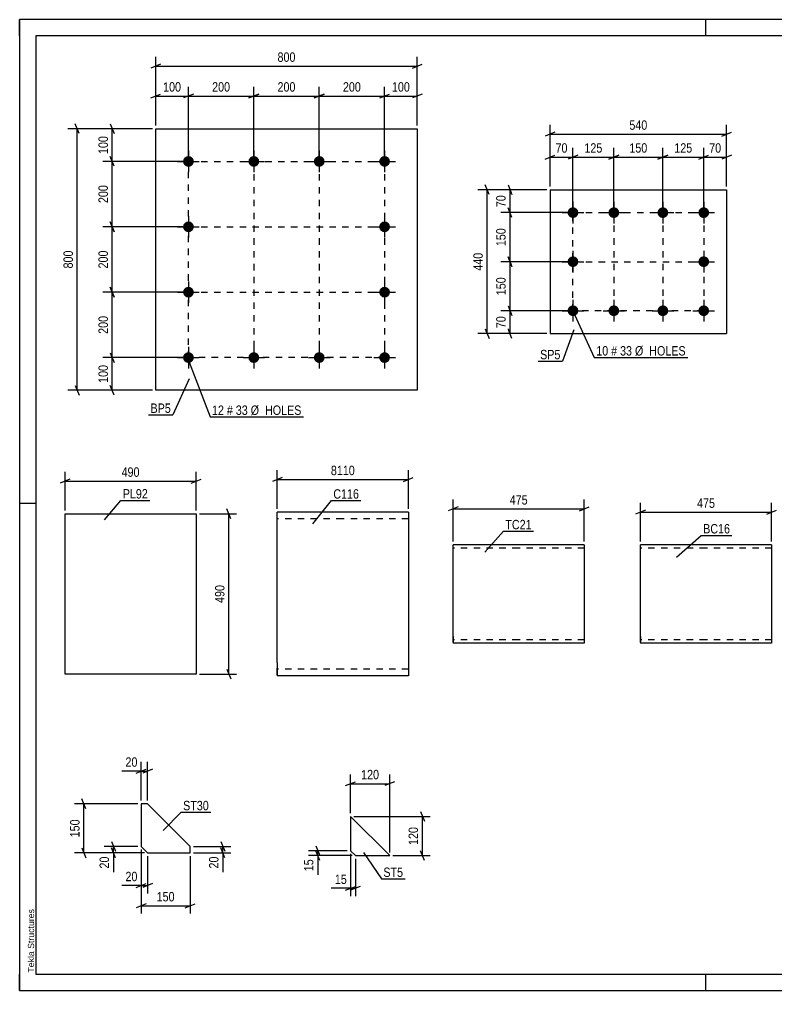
# Model space of a CAD drawing. Header units: millimetres. Extents: x 0 to 420, y 0 to 297.
# Drawn here: x 0 to 231.6, y 0 to 297 of the extents above; entities that cross this region are included whole.
import ezdxf

# ---------------------------------------------------------------- set-up
doc = ezdxf.new("R2010")
doc.units = ezdxf.units.MM
doc.linetypes.add('DXK_LINE_DOT2', pattern=[3.9198, 1.9599, -1.9599])
doc.styles.add('Arial', font='ARIAL.TTF', dxfattribs={"height": 0.2})
doc.styles.add('Arial Narrow', font='ARIALN.TTF', dxfattribs={"height": 0.2})

# ---------------------------------------------------------------- blocks, each defined once
blk = doc.blocks.new('Unknown-284876606-1132')
at = {"color": 5, "linetype": 'Continuous'}
for p, q in [((420, 297), (0, 297)), ((0, 297), (0, 0)), ((0, 292), (0, 297)), ((210, 292), (210, 297)), ((415, 292), (5, 292)), ((5, 292), (5, 5)), ((5, 149), (0, 149)), ((0, 0), (0, 5)), ((5, 5), (415, 5)), ((210, 0), (210, 5)), ((0, 0), (420, 0))]:
    blk.add_line(p, q, dxfattribs=at)
at = {"color": 174, "linetype": 'Continuous', "style": 'Arial'}
blk.add_text('Tekla Structures', height=1.9102, rotation=90, dxfattribs=at).set_placement((4.5, 5.5))
blk = doc.blocks.new('Bolt-284876606-1530 - 1496')
at = {"linetype": 'Continuous'}
for points in [[(51.7, 255.23, -1), (51.7, 251.93, -1)], [(71.7, 255.23, -1), (71.7, 251.93, -1)], [(91.7, 255.23, -1), (91.7, 251.93, -1)], [(111.7, 255.23, -1), (111.7, 251.93, -1)], [(51.7, 235.23, -1), (51.7, 231.93, -1)], [(111.7, 235.23, -1), (111.7, 231.93, -1)], [(51.7, 215.23, -1), (51.7, 211.93, -1)], [(111.7, 215.23, -1), (111.7, 211.93, -1)], [(51.7, 195.23, -1), (51.7, 191.93, -1)], [(71.7, 195.23, -1), (71.7, 191.93, -1)], [(91.7, 195.23, -1), (91.7, 191.93, -1)], [(111.7, 195.23, -1), (111.7, 191.93, -1)]]:
    blk.add_hatch(color=1, dxfattribs=at).paths.add_polyline_path(points)
at = {"color": 1, "linetype": 'Continuous'}
for p, q in [((51.7, 256.88), (51.7, 250.28)), ((71.7, 256.88), (71.7, 250.28)), ((91.7, 256.88), (91.7, 250.28)), ((111.7, 256.88), (111.7, 250.28)), ((48.4, 253.58), (55, 253.58)), ((68.4, 253.58), (75, 253.58)), ((88.4, 253.58), (95, 253.58)), ((108.4, 253.58), (115, 253.58)), ((51.7, 236.88), (51.7, 230.28)), ((111.7, 236.88), (111.7, 230.28)), ((48.4, 233.58), (55, 233.58)), ((108.4, 233.58), (115, 233.58)), ((51.7, 216.88), (51.7, 210.28)), ((111.7, 216.88), (111.7, 210.28)), ((48.4, 213.58), (55, 213.58)), ((108.4, 213.58), (115, 213.58)), ((51.7, 196.88), (51.7, 190.28)), ((71.7, 196.88), (71.7, 190.28)), ((91.7, 196.88), (91.7, 190.28)), ((111.7, 196.88), (111.7, 190.28)), ((48.4, 193.58), (55, 193.58)), ((68.4, 193.58), (75, 193.58)), ((88.4, 193.58), (95, 193.58)), ((108.4, 193.58), (115, 193.58))]:
    blk.add_line(p, q, dxfattribs=at)
blk = doc.blocks.new('Part-284876606-1545 - 1496')
at = {"color": 2, "linetype": 'Continuous'}
for p, q in [((41.7, 183.58), (41.7, 263.58)), ((41.7, 263.58), (121.7, 263.58)), ((121.7, 263.58), (121.7, 183.58)), ((121.7, 183.58), (41.7, 183.58))]:
    blk.add_line(p, q, dxfattribs=at)
blk = doc.blocks.new('Part-284876606-1368 - 1351')
at = {"color": 2, "linetype": 'Continuous'}
for p, q in [((152.67, 136.29), (132.67, 136.29)), ((132.67, 108.29), (132.67, 136.29)), ((172.77, 136.29), (152.77, 136.29)), ((172.77, 136.29), (172.77, 106.29)), ((132.67, 108.29), (132.67, 106.29)), ((152.67, 106.29), (132.67, 106.29)), ((172.77, 106.29), (152.77, 106.29))]:
    blk.add_line(p, q, dxfattribs=at)
at = {"color": 7, "linetype": 'DXK_LINE_DOT2'}
for p, q in [((152.67, 135.29), (132.67, 135.29)), ((172.77, 135.29), (152.77, 135.29)), ((132.67, 106.44), (132.67, 108.29)), ((132.67, 107.29), (132.67, 107.37)), ((152.67, 107.29), (132.67, 107.29)), ((172.77, 107.29), (152.77, 107.29)), ((172.77, 107.29), (172.77, 107.37))]:
    blk.add_line(p, q, dxfattribs=at)
blk = doc.blocks.new('Part-284876606-1681 - 1665')
at = {"color": 2, "linetype": 'Continuous'}
for p, q in [((39.22, 57.11), (37.22, 57.11)), ((37.22, 57.11), (37.22, 44.11)), ((52.22, 44.11), (39.22, 57.11)), ((37.22, 44.11), (39.22, 42.11)), ((39.22, 42.11), (52.22, 42.11)), ((52.22, 42.11), (52.22, 44.11))]:
    blk.add_line(p, q, dxfattribs=at)
blk = doc.blocks.new('Part-284876606-1403 - 1386')
at = {"color": 2, "linetype": 'Continuous'}
for p, q in [((209.97, 136.29), (189.97, 136.29)), ((189.97, 108.29), (189.97, 136.29)), ((230.07, 136.29), (210.07, 136.29)), ((230.07, 136.29), (230.07, 106.29)), ((189.97, 108.29), (189.97, 106.29)), ((209.97, 106.29), (189.97, 106.29)), ((230.07, 106.29), (210.07, 106.29))]:
    blk.add_line(p, q, dxfattribs=at)
at = {"color": 7, "linetype": 'DXK_LINE_DOT2'}
for p, q in [((209.97, 135.29), (189.97, 135.29)), ((230.07, 135.29), (210.07, 135.29)), ((189.97, 106.44), (189.97, 108.29)), ((189.97, 107.29), (189.97, 107.37)), ((209.97, 107.29), (189.97, 107.29)), ((230.07, 107.29), (210.07, 107.29)), ((230.07, 107.29), (230.07, 107.37))]:
    blk.add_line(p, q, dxfattribs=at)
blk = doc.blocks.new('Bolt-284876606-2086 - 2052')
at = {"linetype": 'Continuous'}
for points in [[(169.32, 239.56, -1), (169.32, 236.26, -1)], [(181.82, 239.56, -1), (181.82, 236.26, -1)], [(196.82, 239.56, -1), (196.82, 236.26, -1)], [(209.32, 239.56, -1), (209.32, 236.26, -1)], [(169.32, 224.56, -1), (169.32, 221.26, -1)], [(209.32, 224.56, -1), (209.32, 221.26, -1)], [(169.32, 209.56, -1), (169.32, 206.26, -1)], [(181.82, 209.56, -1), (181.82, 206.26, -1)], [(196.82, 209.56, -1), (196.82, 206.26, -1)], [(209.32, 209.56, -1), (209.32, 206.26, -1)]]:
    blk.add_hatch(color=1, dxfattribs=at).paths.add_polyline_path(points)
at = {"color": 1, "linetype": 'Continuous'}
for p, q in [((169.32, 241.21), (169.32, 234.61)), ((181.82, 241.21), (181.82, 234.61)), ((196.82, 241.21), (196.82, 234.61)), ((209.32, 241.21), (209.32, 234.61)), ((166.02, 237.91), (172.62, 237.91)), ((178.52, 237.91), (185.12, 237.91)), ((193.52, 237.91), (200.12, 237.91)), ((206.02, 237.91), (212.62, 237.91)), ((169.32, 226.21), (169.32, 219.61)), ((209.32, 226.21), (209.32, 219.61)), ((166.02, 222.91), (172.62, 222.91)), ((206.02, 222.91), (212.62, 222.91)), ((169.32, 211.21), (169.32, 204.61)), ((181.82, 211.21), (181.82, 204.61)), ((196.82, 211.21), (196.82, 204.61)), ((209.32, 211.21), (209.32, 204.61)), ((166.02, 207.91), (172.62, 207.91)), ((178.52, 207.91), (185.12, 207.91)), ((193.52, 207.91), (200.12, 207.91)), ((206.02, 207.91), (212.62, 207.91))]:
    blk.add_line(p, q, dxfattribs=at)
blk = doc.blocks.new('Part-284876606-2101 - 2052')
at = {"color": 2, "linetype": 'Continuous'}
for p, q in [((162.32, 244.91), (162.32, 200.91)), ((162.32, 244.91), (216.32, 244.91)), ((216.32, 244.91), (216.32, 200.91)), ((162.32, 200.91), (216.32, 200.91))]:
    blk.add_line(p, q, dxfattribs=at)
blk = doc.blocks.new('Part-284876606-2227 - 2211')
at = {"color": 2, "linetype": 'Continuous'}
for p, q in [((101.26, 53.27), (101.26, 42.77)), ((101.26, 53.27), (113.26, 41.27)), ((101.26, 42.77), (102.76, 41.27)), ((102.76, 41.27), (113.26, 41.27))]:
    blk.add_line(p, q, dxfattribs=at)
blk = doc.blocks.new('Part-284876606-2286 - 2270')
at = {"color": 2, "linetype": 'Continuous'}
for p, q in [((13.95, 96.79), (13.95, 145.79)), ((13.95, 145.79), (33.95, 145.79)), ((34.05, 145.79), (54.05, 145.79)), ((54.05, 145.79), (54.05, 96.79)), ((33.95, 96.79), (13.95, 96.79)), ((54.05, 96.79), (34.05, 96.79))]:
    blk.add_line(p, q, dxfattribs=at)
blk = doc.blocks.new('Part-284876606-2332 - 2314')
at = {"color": 2, "linetype": 'Continuous'}
for p, q in [((98.88, 146.29), (78.88, 146.29)), ((78.88, 100.29), (78.88, 146.29)), ((118.98, 146.29), (98.98, 146.29)), ((118.98, 146.29), (118.98, 96.29)), ((78.88, 100.29), (78.88, 96.29)), ((98.88, 96.29), (78.88, 96.29)), ((118.98, 96.29), (98.98, 96.29))]:
    blk.add_line(p, q, dxfattribs=at)
at = {"color": 7, "linetype": 'DXK_LINE_DOT2'}
for p, q in [((98.88, 144.29), (78.88, 144.29)), ((118.98, 144.29), (98.98, 144.29)), ((78.88, 96.59), (78.88, 100.29)), ((98.88, 98.29), (78.88, 98.29)), ((118.98, 98.29), (98.98, 98.29))]:
    blk.add_line(p, q, dxfattribs=at)
blk = doc.blocks.new('Rectangle-284876606-1651 - 1496')
at = {"color": 1, "linetype": 'DXK_LINE_DOT2'}
blk.add_lwpolyline([(51.7, 253.58), (111.7, 253.58), (111.7, 193.58), (51.7, 193.58), (51.7, 253.58)], close=True, dxfattribs=at)
blk = doc.blocks.new('Rectangle-284876606-2197 - 2052')
at = {"color": 1, "linetype": 'DXK_LINE_DOT2'}
blk.add_lwpolyline([(169.32, 237.91), (209.32, 237.91), (209.32, 207.91), (169.32, 207.91), (169.32, 237.91)], close=True, dxfattribs=at)
blk = doc.blocks.new('Line-284876606-1644 - 1496')
at = {"color": 1, "linetype": 'DXK_LINE_DOT2'}
blk.add_line((71.7, 253.58), (71.7, 193.58), dxfattribs=at)
blk = doc.blocks.new('Line-284876606-2190 - 2052')
at = {"color": 1, "linetype": 'DXK_LINE_DOT2'}
blk.add_line((181.82, 237.91), (181.82, 207.91), dxfattribs=at)
blk = doc.blocks.new('Line-284876606-1637 - 1496')
at = {"color": 1, "linetype": 'DXK_LINE_DOT2'}
blk.add_line((91.7, 253.58), (91.7, 193.58), dxfattribs=at)
blk = doc.blocks.new('Line-284876606-2183 - 2052')
at = {"color": 1, "linetype": 'DXK_LINE_DOT2'}
blk.add_line((196.82, 237.91), (196.82, 207.91), dxfattribs=at)
blk = doc.blocks.new('Line-284876606-1630 - 1496')
at = {"color": 1, "linetype": 'DXK_LINE_DOT2'}
blk.add_line((51.7, 233.58), (111.7, 233.58), dxfattribs=at)
blk = doc.blocks.new('Line-284876606-2176 - 2052')
at = {"color": 1, "linetype": 'DXK_LINE_DOT2'}
blk.add_line((169.32, 222.91), (209.32, 222.91), dxfattribs=at)
blk = doc.blocks.new('Line-284876606-1622 - 1496')
at = {"color": 1, "linetype": 'DXK_LINE_DOT2'}
blk.add_line((51.7, 213.58), (111.7, 213.58), dxfattribs=at)
blk = doc.blocks.new('StraightDimension-284876606-1547 - 1496')
at = {"color": 7, "linetype": 'Continuous'}
for p, q in [((50.7, 193.58), (25.55, 193.58)), ((27.8, 195.08), (29, 192.08)), ((28.4, 183.58), (28.4, 193.58)), ((29, 182.08), (27.8, 185.08)), ((40.7, 183.58), (25.55, 183.58))]:
    blk.add_line(p, q, dxfattribs=at)
at = {"color": 0}
blk.add_wipeout([(27.65, 191.92), (23.45, 191.92), (23.45, 185.24), (27.65, 185.24)], dxfattribs=at)
at = {"color": 3, "style": 'Arial Narrow'}
blk.add_text('100', height=2.863, rotation=90.0002, dxfattribs=at).set_placement((27.05, 185.84))
blk = doc.blocks.new('StraightDimension-284876606-1563 - 1496')
at = {"color": 7, "linetype": 'Continuous'}
for p, q in [((27.8, 265.08), (29, 262.08)), ((40.7, 263.58), (25.55, 263.58)), ((28.4, 253.58), (28.4, 263.58)), ((50.7, 253.58), (25.55, 253.58)), ((29, 252.08), (27.8, 255.08))]:
    blk.add_line(p, q, dxfattribs=at)
at = {"color": 0}
blk.add_wipeout([(27.65, 261.92), (23.45, 261.92), (23.45, 255.24), (27.65, 255.24)], dxfattribs=at)
at = {"color": 3, "style": 'Arial Narrow'}
blk.add_text('100', height=2.863, rotation=90.0002, dxfattribs=at).set_placement((27.05, 255.84))
blk = doc.blocks.new('StraightDimension-284876606-1574 - 1496')
at = {"color": 7, "linetype": 'Continuous'}
for p, q in [((18.3, 262.08), (17.1, 265.08)), ((40.7, 263.58), (14.85, 263.58)), ((17.7, 183.58), (17.7, 263.58)), ((17.1, 185.08), (18.3, 182.08)), ((40.7, 183.58), (14.85, 183.58))]:
    blk.add_line(p, q, dxfattribs=at)
at = {"color": 0}
blk.add_wipeout([(16.95, 226.92), (12.75, 226.92), (12.75, 220.24), (16.95, 220.24)], dxfattribs=at)
at = {"color": 3, "style": 'Arial Narrow'}
blk.add_text('800', height=2.863, rotation=90.0002, dxfattribs=at).set_placement((16.35, 220.84))
blk = doc.blocks.new('StraightDimension-284876606-1585 - 1496')
at = {"color": 7, "linetype": 'Continuous'}
for p, q in [((41.7, 264.58), (41.7, 276.43)), ((51.7, 254.58), (51.7, 276.43)), ((40.2, 272.98), (43.2, 274.18)), ((41.7, 273.58), (51.7, 273.58)), ((53.2, 274.18), (50.2, 272.98))]:
    blk.add_line(p, q, dxfattribs=at)
at = {"color": 0}
blk.add_wipeout([(50.04, 274.33), (50.04, 278.53), (43.35, 278.53), (43.35, 274.33)], dxfattribs=at)
at = {"color": 3, "style": 'Arial Narrow'}
blk.add_text('100', height=2.863, dxfattribs=at).set_placement((43.95, 274.93))
blk = doc.blocks.new('StraightDimension-284876606-1601 - 1496')
at = {"color": 7, "linetype": 'Continuous'}
for p, q in [((111.7, 254.58), (111.7, 276.43)), ((121.7, 264.58), (121.7, 276.43)), ((110.2, 272.98), (113.2, 274.18)), ((111.7, 273.58), (121.7, 273.58)), ((123.2, 274.18), (120.2, 272.98))]:
    blk.add_line(p, q, dxfattribs=at)
at = {"color": 0}
blk.add_wipeout([(120.04, 274.33), (120.04, 278.53), (113.35, 278.53), (113.35, 274.33)], dxfattribs=at)
at = {"color": 3, "style": 'Arial Narrow'}
blk.add_text('100', height=2.863, dxfattribs=at).set_placement((113.95, 274.93))
blk = doc.blocks.new('StraightDimension-284876606-3047 - 1496')
at = {"color": 7, "linetype": 'Continuous'}
for p, q in [((50.7, 253.58), (25.55, 253.58)), ((29, 252.08), (27.8, 255.08)), ((28.4, 233.58), (28.4, 253.58)), ((27.8, 235.08), (29, 232.08)), ((50.7, 233.58), (25.55, 233.58))]:
    blk.add_line(p, q, dxfattribs=at)
at = {"color": 0}
blk.add_wipeout([(27.65, 246.92), (23.45, 246.92), (23.45, 240.24), (27.65, 240.24)], dxfattribs=at)
at = {"color": 3, "style": 'Arial Narrow'}
blk.add_text('200', height=2.863, rotation=90.0002, dxfattribs=at).set_placement((27.05, 240.84))
blk = doc.blocks.new('StraightDimension-284876606-1612 - 1496')
at = {"color": 7, "linetype": 'Continuous'}
for p, q in [((41.7, 264.58), (41.7, 285.54)), ((121.7, 264.58), (121.7, 285.54)), ((43.2, 283.29), (40.2, 282.09)), ((41.7, 282.69), (121.7, 282.69)), ((120.2, 282.09), (123.2, 283.29))]:
    blk.add_line(p, q, dxfattribs=at)
at = {"color": 0}
blk.add_wipeout([(85.04, 283.44), (85.04, 287.64), (78.35, 287.64), (78.35, 283.44)], dxfattribs=at)
at = {"color": 3, "style": 'Arial Narrow'}
blk.add_text('800', height=2.863, dxfattribs=at).set_placement((78.95, 284.04))
blk = doc.blocks.new('StraightDimension-284876606-3043 - 1496')
at = {"color": 7, "linetype": 'Continuous'}
for p, q in [((29, 212.08), (27.8, 215.08)), ((50.7, 213.58), (25.55, 213.58)), ((28.4, 193.58), (28.4, 213.58)), ((50.7, 193.58), (25.55, 193.58)), ((27.8, 195.08), (29, 192.08))]:
    blk.add_line(p, q, dxfattribs=at)
at = {"color": 0}
blk.add_wipeout([(27.65, 206.92), (23.45, 206.92), (23.45, 200.24), (27.65, 200.24)], dxfattribs=at)
at = {"color": 3, "style": 'Arial Narrow'}
blk.add_text('200', height=2.863, rotation=90.0002, dxfattribs=at).set_placement((27.05, 200.84))
blk = doc.blocks.new('StraightDimension-284876606-3045 - 1496')
at = {"color": 7, "linetype": 'Continuous'}
for p, q in [((29, 232.08), (27.8, 235.08)), ((50.7, 233.58), (25.55, 233.58)), ((28.4, 213.58), (28.4, 233.58)), ((27.8, 215.08), (29, 212.08)), ((50.7, 213.58), (25.55, 213.58))]:
    blk.add_line(p, q, dxfattribs=at)
at = {"color": 0}
blk.add_wipeout([(27.65, 226.92), (23.45, 226.92), (23.45, 220.24), (27.65, 220.24)], dxfattribs=at)
at = {"color": 3, "style": 'Arial Narrow'}
blk.add_text('200', height=2.863, rotation=90.0002, dxfattribs=at).set_placement((27.05, 220.84))
blk = doc.blocks.new('StraightDimension-284876606-3067 - 1496')
at = {"color": 7, "linetype": 'Continuous'}
for p, q in [((51.7, 254.58), (51.7, 276.43)), ((71.7, 254.58), (71.7, 276.43)), ((53.2, 274.18), (50.2, 272.98)), ((51.7, 273.58), (71.7, 273.58)), ((70.2, 272.98), (73.2, 274.18))]:
    blk.add_line(p, q, dxfattribs=at)
at = {"color": 0}
blk.add_wipeout([(65.04, 274.33), (65.04, 278.53), (58.35, 278.53), (58.35, 274.33)], dxfattribs=at)
at = {"color": 3, "style": 'Arial Narrow'}
blk.add_text('200', height=2.863, dxfattribs=at).set_placement((58.95, 274.93))
blk = doc.blocks.new('StraightDimension-284876606-3069 - 1496')
at = {"color": 7, "linetype": 'Continuous'}
for p, q in [((71.7, 254.58), (71.7, 276.43)), ((91.7, 254.58), (91.7, 276.43)), ((73.2, 274.18), (70.2, 272.98)), ((71.7, 273.58), (91.7, 273.58)), ((90.2, 272.98), (93.2, 274.18))]:
    blk.add_line(p, q, dxfattribs=at)
at = {"color": 0}
blk.add_wipeout([(85.04, 274.33), (85.04, 278.53), (78.35, 278.53), (78.35, 274.33)], dxfattribs=at)
at = {"color": 3, "style": 'Arial Narrow'}
blk.add_text('200', height=2.863, dxfattribs=at).set_placement((78.95, 274.93))
blk = doc.blocks.new('StraightDimension-284876606-3071 - 1496')
at = {"color": 7, "linetype": 'Continuous'}
for p, q in [((91.7, 254.58), (91.7, 276.43)), ((111.7, 254.58), (111.7, 276.43)), ((93.2, 274.18), (90.2, 272.98)), ((91.7, 273.58), (111.7, 273.58)), ((110.2, 272.98), (113.2, 274.18))]:
    blk.add_line(p, q, dxfattribs=at)
at = {"color": 0}
blk.add_wipeout([(105.04, 274.33), (105.04, 278.53), (98.35, 278.53), (98.35, 274.33)], dxfattribs=at)
at = {"color": 3, "style": 'Arial Narrow'}
blk.add_text('200', height=2.863, dxfattribs=at).set_placement((98.95, 274.93))
blk = doc.blocks.new('StraightDimension-284876606-1372 - 1351')
at = {"color": 7, "linetype": 'Continuous'}
for p, q in [((132.67, 137.29), (132.67, 150.14)), ((172.77, 137.29), (172.77, 150.14)), ((134.17, 147.89), (131.17, 146.69)), ((132.67, 147.29), (172.77, 147.29)), ((171.27, 146.69), (174.27, 147.89))]:
    blk.add_line(p, q, dxfattribs=at)
at = {"color": 0}
blk.add_wipeout([(156.06, 148.04), (156.06, 152.24), (149.38, 152.24), (149.38, 148.04)], dxfattribs=at)
at = {"color": 3, "style": 'Arial Narrow'}
blk.add_text('475', height=2.863, dxfattribs=at).set_placement((149.98, 148.64))
blk = doc.blocks.new('StraightDimension-284876606-1688 - 1665')
at = {"color": 7, "linetype": 'Continuous'}
for p, q in [((37.22, 58.11), (37.22, 69.96)), ((39.22, 58.11), (39.22, 69.96)), ((35.72, 66.51), (38.72, 67.71)), ((37.22, 67.11), (39.22, 67.11)), ((40.72, 67.71), (37.72, 66.51))]:
    blk.add_line(p, q, dxfattribs=at)
at = {"color": 0}
blk.add_wipeout([(36.7, 67.86), (36.7, 72.06), (31.84, 72.06), (31.84, 67.86)], dxfattribs=at)
at = {"color": 7, "linetype": 'Continuous'}
blk.add_line((37.22, 67.11), (31.32, 67.11), dxfattribs=at)
blk.add_line((37.22, 67.11), (31.32, 67.11), dxfattribs=at)
at = {"color": 3, "style": 'Arial Narrow'}
blk.add_text('20', height=2.863, dxfattribs=at).set_placement((32.44, 68.46))
blk = doc.blocks.new('StraightDimension-284876606-1733 - 1665')
at = {"color": 7, "linetype": 'Continuous'}
for p, q in [((37.22, 43.11), (37.22, 23.53)), ((52.22, 41.11), (52.22, 23.53)), ((38.72, 26.53), (35.72, 25.33)), ((37.22, 25.93), (52.22, 25.93)), ((50.72, 25.33), (53.72, 26.53))]:
    blk.add_line(p, q, dxfattribs=at)
at = {"color": 0}
blk.add_wipeout([(48.06, 26.68), (48.06, 30.88), (41.38, 30.88), (41.38, 26.68)], dxfattribs=at)
at = {"color": 3, "style": 'Arial Narrow'}
blk.add_text('150', height=2.863, dxfattribs=at).set_placement((41.98, 27.28))
blk = doc.blocks.new('StraightDimension-284876606-1701 - 1665')
at = {"color": 7, "linetype": 'Continuous'}
for p, q in [((37.22, 43.11), (37.22, 29.71)), ((39.22, 41.11), (39.22, 29.71)), ((35.72, 31.51), (38.72, 32.71)), ((40.72, 32.71), (37.72, 31.51)), ((37.22, 32.11), (39.22, 32.11))]:
    blk.add_line(p, q, dxfattribs=at)
at = {"color": 0}
blk.add_wipeout([(36.7, 32.86), (36.7, 37.06), (31.84, 37.06), (31.84, 32.86)], dxfattribs=at)
at = {"color": 7, "linetype": 'Continuous'}
blk.add_line((37.22, 32.11), (31.32, 32.11), dxfattribs=at)
blk.add_line((37.22, 32.11), (31.32, 32.11), dxfattribs=at)
at = {"color": 3, "style": 'Arial Narrow'}
blk.add_text('20', height=2.863, dxfattribs=at).set_placement((32.44, 33.46))
blk = doc.blocks.new('StraightDimension-284876606-1722 - 1665')
at = {"color": 7, "linetype": 'Continuous'}
for p, q in [((28.14, 45.61), (29.34, 42.61)), ((36.22, 44.11), (25.89, 44.11)), ((38.22, 42.11), (25.89, 42.11)), ((29.34, 40.61), (28.14, 43.61)), ((28.74, 42.11), (28.74, 44.11))]:
    blk.add_line(p, q, dxfattribs=at)
at = {"color": 0}
blk.add_wipeout([(27.99, 41.59), (23.79, 41.59), (23.79, 36.73), (27.99, 36.73)], dxfattribs=at)
at = {"color": 7, "linetype": 'Continuous'}
blk.add_line((28.74, 42.11), (28.74, 36.21), dxfattribs=at)
blk.add_line((28.74, 42.11), (28.74, 36.21), dxfattribs=at)
at = {"color": 3, "style": 'Arial Narrow'}
blk.add_text('20', height=2.863, rotation=90.0002, dxfattribs=at).set_placement((27.39, 37.33))
blk = doc.blocks.new('StraightDimension-284876606-1714 - 1665')
at = {"color": 7, "linetype": 'Continuous'}
for p, q in [((61.62, 45.61), (62.82, 42.61)), ((53.22, 44.11), (64.62, 44.11)), ((53.22, 42.11), (64.62, 42.11)), ((62.82, 40.61), (61.62, 43.61)), ((62.22, 42.11), (62.22, 44.11))]:
    blk.add_line(p, q, dxfattribs=at)
at = {"color": 0}
blk.add_wipeout([(61.47, 41.59), (57.27, 41.59), (57.27, 36.73), (61.47, 36.73)], dxfattribs=at)
at = {"color": 7, "linetype": 'Continuous'}
blk.add_line((62.22, 42.11), (62.22, 36.21), dxfattribs=at)
blk.add_line((62.22, 42.11), (62.22, 36.21), dxfattribs=at)
at = {"color": 3, "style": 'Arial Narrow'}
blk.add_text('20', height=2.863, rotation=90.0002, dxfattribs=at).set_placement((60.87, 37.33))
blk = doc.blocks.new('StraightDimension-284876606-1740 - 1665')
at = {"color": 7, "linetype": 'Continuous'}
for p, q in [((36.22, 57.11), (16.88, 57.11)), ((20.33, 55.61), (19.13, 58.61)), ((19.73, 42.11), (19.73, 57.11)), ((38.22, 42.11), (16.88, 42.11)), ((19.13, 43.61), (20.33, 40.61))]:
    blk.add_line(p, q, dxfattribs=at)
at = {"color": 0}
blk.add_wipeout([(18.98, 52.96), (14.78, 52.96), (14.78, 46.27), (18.98, 46.27)], dxfattribs=at)
at = {"color": 3, "style": 'Arial Narrow'}
blk.add_text('150', height=2.863, rotation=90.0002, dxfattribs=at).set_placement((18.38, 46.87))
blk = doc.blocks.new('StraightDimension-284876606-1406 - 1386')
at = {"color": 7, "linetype": 'Continuous'}
for p, q in [((189.97, 137.29), (189.97, 149.14)), ((230.07, 137.29), (230.07, 149.14)), ((191.47, 146.89), (188.47, 145.69)), ((189.97, 146.29), (230.07, 146.29)), ((228.57, 145.69), (231.57, 146.89))]:
    blk.add_line(p, q, dxfattribs=at)
at = {"color": 0}
blk.add_wipeout([(213.37, 147.04), (213.37, 151.24), (206.68, 151.24), (206.68, 147.04)], dxfattribs=at)
at = {"color": 3, "style": 'Arial Narrow'}
blk.add_text('475', height=2.863, dxfattribs=at).set_placement((207.28, 147.64))
blk = doc.blocks.new('StraightDimension-284876606-3213 - 2052')
at = {"color": 7, "linetype": 'Continuous'}
for p, q in [((198.32, 255.51), (195.32, 254.31)), ((196.82, 238.91), (196.82, 257.76)), ((207.82, 254.31), (210.82, 255.51)), ((209.32, 238.91), (209.32, 257.76)), ((196.82, 254.91), (209.32, 254.91))]:
    blk.add_line(p, q, dxfattribs=at)
at = {"color": 0}
blk.add_wipeout([(206.41, 255.66), (206.41, 259.86), (199.72, 259.86), (199.72, 255.66)], dxfattribs=at)
at = {"color": 3, "style": 'Arial Narrow'}
blk.add_text('125', height=2.863, dxfattribs=at).set_placement((200.32, 256.26))
blk = doc.blocks.new('StraightDimension-284876606-2103 - 2052')
at = {"color": 7, "linetype": 'Continuous'}
for p, q in [((162.32, 245.91), (162.32, 264.76)), ((216.32, 245.91), (216.32, 264.76)), ((163.82, 262.51), (160.82, 261.31)), ((162.32, 261.91), (216.32, 261.91)), ((214.82, 261.31), (217.82, 262.51))]:
    blk.add_line(p, q, dxfattribs=at)
at = {"color": 0}
blk.add_wipeout([(192.66, 262.66), (192.66, 266.86), (185.97, 266.86), (185.97, 262.66)], dxfattribs=at)
at = {"color": 3, "style": 'Arial Narrow'}
blk.add_text('540', height=2.863, dxfattribs=at).set_placement((186.57, 263.26))
blk = doc.blocks.new('StraightDimension-284876606-2114 - 2052')
at = {"color": 7, "linetype": 'Continuous'}
for p, q in [((160.82, 254.31), (163.82, 255.51)), ((162.32, 245.91), (162.32, 257.76)), ((170.82, 255.51), (167.82, 254.31)), ((169.32, 238.91), (169.32, 257.76)), ((162.32, 254.91), (169.32, 254.91))]:
    blk.add_line(p, q, dxfattribs=at)
at = {"color": 0}
blk.add_wipeout([(168.24, 255.66), (168.24, 259.86), (163.39, 259.86), (163.39, 255.66)], dxfattribs=at)
at = {"color": 3, "style": 'Arial Narrow'}
blk.add_text('70', height=2.863, dxfattribs=at).set_placement((163.99, 256.26))
blk = doc.blocks.new('StraightDimension-284876606-2130 - 2052')
at = {"color": 7, "linetype": 'Continuous'}
for p, q in [((207.82, 254.31), (210.82, 255.51)), ((209.32, 238.91), (209.32, 257.76)), ((217.82, 255.51), (214.82, 254.31)), ((216.32, 245.91), (216.32, 257.76)), ((209.32, 254.91), (216.32, 254.91))]:
    blk.add_line(p, q, dxfattribs=at)
at = {"color": 0}
blk.add_wipeout([(215.24, 255.66), (215.24, 259.86), (210.39, 259.86), (210.39, 255.66)], dxfattribs=at)
at = {"color": 3, "style": 'Arial Narrow'}
blk.add_text('70', height=2.863, dxfattribs=at).set_placement((210.99, 256.26))
blk = doc.blocks.new('StraightDimension-284876606-2141 - 2052')
at = {"color": 7, "linetype": 'Continuous'}
for p, q in [((161.32, 244.91), (140.21, 244.91)), ((143.66, 243.41), (142.46, 246.41)), ((143.06, 200.91), (143.06, 244.91)), ((142.46, 202.41), (143.66, 199.41)), ((161.32, 200.91), (140.21, 200.91))]:
    blk.add_line(p, q, dxfattribs=at)
at = {"color": 0}
blk.add_wipeout([(142.31, 226.25), (138.11, 226.25), (138.11, 219.56), (142.31, 219.56)], dxfattribs=at)
at = {"color": 3, "style": 'Arial Narrow'}
blk.add_text('440', height=2.863, rotation=90.0002, dxfattribs=at).set_placement((141.71, 220.16))
blk = doc.blocks.new('StraightDimension-284876606-2152 - 2052')
at = {"color": 7, "linetype": 'Continuous'}
for p, q in [((168.32, 207.91), (147.21, 207.91)), ((149.46, 209.41), (150.66, 206.41)), ((150.06, 200.91), (150.06, 207.91)), ((150.66, 199.41), (149.46, 202.41)), ((161.32, 200.91), (147.21, 200.91))]:
    blk.add_line(p, q, dxfattribs=at)
at = {"color": 0}
blk.add_wipeout([(149.31, 206.83), (145.11, 206.83), (145.11, 201.98), (149.31, 201.98)], dxfattribs=at)
at = {"color": 3, "style": 'Arial Narrow'}
blk.add_text('70', height=2.863, rotation=90.0002, dxfattribs=at).set_placement((148.71, 202.58))
blk = doc.blocks.new('StraightDimension-284876606-2166 - 2052')
at = {"color": 7, "linetype": 'Continuous'}
for p, q in [((161.32, 244.91), (147.21, 244.91)), ((149.46, 246.41), (150.66, 243.41)), ((150.06, 237.91), (150.06, 244.91)), ((168.32, 237.91), (147.21, 237.91)), ((150.66, 236.41), (149.46, 239.41))]:
    blk.add_line(p, q, dxfattribs=at)
at = {"color": 0}
blk.add_wipeout([(149.31, 243.83), (145.11, 243.83), (145.11, 238.98), (149.31, 238.98)], dxfattribs=at)
at = {"color": 3, "style": 'Arial Narrow'}
blk.add_text('70', height=2.863, rotation=90.0002, dxfattribs=at).set_placement((148.71, 239.58))
blk = doc.blocks.new('StraightDimension-284876606-3209 - 2052')
at = {"color": 7, "linetype": 'Continuous'}
for p, q in [((170.82, 255.51), (167.82, 254.31)), ((169.32, 238.91), (169.32, 257.76)), ((180.32, 254.31), (183.32, 255.51)), ((181.82, 238.91), (181.82, 257.76)), ((169.32, 254.91), (181.82, 254.91))]:
    blk.add_line(p, q, dxfattribs=at)
at = {"color": 0}
blk.add_wipeout([(178.91, 255.66), (178.91, 259.86), (172.22, 259.86), (172.22, 255.66)], dxfattribs=at)
at = {"color": 3, "style": 'Arial Narrow'}
blk.add_text('125', height=2.863, dxfattribs=at).set_placement((172.82, 256.26))
blk = doc.blocks.new('StraightDimension-284876606-3211 - 2052')
at = {"color": 7, "linetype": 'Continuous'}
for p, q in [((183.32, 255.51), (180.32, 254.31)), ((181.82, 238.91), (181.82, 257.76)), ((195.32, 254.31), (198.32, 255.51)), ((196.82, 238.91), (196.82, 257.76)), ((181.82, 254.91), (196.82, 254.91))]:
    blk.add_line(p, q, dxfattribs=at)
at = {"color": 0}
blk.add_wipeout([(192.66, 255.66), (192.66, 259.86), (185.97, 259.86), (185.97, 255.66)], dxfattribs=at)
at = {"color": 3, "style": 'Arial Narrow'}
blk.add_text('150', height=2.863, dxfattribs=at).set_placement((186.57, 256.26))
blk = doc.blocks.new('StraightDimension-284876606-3233 - 2052')
at = {"color": 7, "linetype": 'Continuous'}
for p, q in [((168.32, 222.91), (147.21, 222.91)), ((150.66, 221.41), (149.46, 224.41)), ((150.06, 207.91), (150.06, 222.91)), ((168.32, 207.91), (147.21, 207.91)), ((149.46, 209.41), (150.66, 206.41))]:
    blk.add_line(p, q, dxfattribs=at)
at = {"color": 0}
blk.add_wipeout([(149.31, 218.75), (145.11, 218.75), (145.11, 212.06), (149.31, 212.06)], dxfattribs=at)
at = {"color": 3, "style": 'Arial Narrow'}
blk.add_text('150', height=2.863, rotation=90.0002, dxfattribs=at).set_placement((148.71, 212.66))
blk = doc.blocks.new('StraightDimension-284876606-3235 - 2052')
at = {"color": 7, "linetype": 'Continuous'}
for p, q in [((168.32, 237.91), (147.21, 237.91)), ((150.66, 236.41), (149.46, 239.41)), ((150.06, 222.91), (150.06, 237.91)), ((168.32, 222.91), (147.21, 222.91)), ((149.46, 224.41), (150.66, 221.41))]:
    blk.add_line(p, q, dxfattribs=at)
at = {"color": 0}
blk.add_wipeout([(149.31, 233.75), (145.11, 233.75), (145.11, 227.06), (149.31, 227.06)], dxfattribs=at)
at = {"color": 3, "style": 'Arial Narrow'}
blk.add_text('150', height=2.863, rotation=90.0002, dxfattribs=at).set_placement((148.71, 227.66))
blk = doc.blocks.new('StraightDimension-284876606-2247 - 2211')
at = {"color": 7, "linetype": 'Continuous'}
for p, q in [((101.26, 41.77), (101.26, 28.87)), ((102.76, 40.27), (102.76, 28.87)), ((99.76, 30.67), (102.76, 31.87)), ((104.26, 31.87), (101.26, 30.67)), ((101.26, 31.27), (102.76, 31.27))]:
    blk.add_line(p, q, dxfattribs=at)
at = {"color": 0}
blk.add_wipeout([(100.73, 32.02), (100.73, 36.22), (95.88, 36.22), (95.88, 32.02)], dxfattribs=at)
at = {"color": 7, "linetype": 'Continuous'}
blk.add_line((101.26, 31.27), (95.35, 31.27), dxfattribs=at)
blk.add_line((101.26, 31.27), (95.35, 31.27), dxfattribs=at)
at = {"color": 3, "style": 'Arial Narrow'}
blk.add_text('15', height=2.863, dxfattribs=at).set_placement((96.48, 32.62))
blk = doc.blocks.new('StraightDimension-284876606-2229 - 2211')
at = {"color": 7, "linetype": 'Continuous'}
for p, q in [((122.66, 54.77), (123.86, 51.77)), ((102.26, 53.27), (125.66, 53.27)), ((123.26, 41.27), (123.26, 53.27)), ((123.86, 39.77), (122.66, 42.77)), ((114.26, 41.27), (125.66, 41.27))]:
    blk.add_line(p, q, dxfattribs=at)
at = {"color": 0}
blk.add_wipeout([(122.51, 50.61), (118.31, 50.61), (118.31, 43.93), (122.51, 43.93)], dxfattribs=at)
at = {"color": 3, "style": 'Arial Narrow'}
blk.add_text('120', height=2.863, rotation=90.0002, dxfattribs=at).set_placement((121.91, 44.53))
blk = doc.blocks.new('StraightDimension-284876606-2236 - 2211')
at = {"color": 7, "linetype": 'Continuous'}
for p, q in [((100.26, 42.77), (88.41, 42.77)), ((90.66, 44.27), (91.86, 41.27)), ((91.86, 39.77), (90.66, 42.77)), ((91.26, 41.27), (91.26, 42.77)), ((101.76, 41.27), (88.41, 41.27))]:
    blk.add_line(p, q, dxfattribs=at)
at = {"color": 0}
blk.add_wipeout([(90.51, 40.74), (86.31, 40.74), (86.31, 35.89), (90.51, 35.89)], dxfattribs=at)
at = {"color": 7, "linetype": 'Continuous'}
blk.add_line((91.26, 41.27), (91.26, 35.36), dxfattribs=at)
blk.add_line((91.26, 41.27), (91.26, 35.36), dxfattribs=at)
at = {"color": 3, "style": 'Arial Narrow'}
blk.add_text('15', height=2.863, rotation=90.0002, dxfattribs=at).set_placement((89.91, 36.49))
blk = doc.blocks.new('StraightDimension-284876606-2258 - 2211')
at = {"color": 7, "linetype": 'Continuous'}
for p, q in [((101.26, 54.27), (101.26, 66.12)), ((113.26, 42.27), (113.26, 66.12)), ((99.76, 62.67), (102.76, 63.87)), ((101.26, 63.27), (113.26, 63.27)), ((114.76, 63.87), (111.76, 62.67))]:
    blk.add_line(p, q, dxfattribs=at)
at = {"color": 0}
blk.add_wipeout([(110.6, 64.02), (110.6, 68.22), (103.92, 68.22), (103.92, 64.02)], dxfattribs=at)
at = {"color": 3, "style": 'Arial Narrow'}
blk.add_text('120', height=2.863, dxfattribs=at).set_placement((104.52, 64.62))
blk = doc.blocks.new('StraightDimension-284876606-2289 - 2270')
at = {"color": 7, "linetype": 'Continuous'}
for p, q in [((13.95, 146.79), (13.95, 158.64)), ((54.05, 146.79), (54.05, 158.64)), ((15.45, 156.39), (12.45, 155.19)), ((13.95, 155.79), (54.05, 155.79)), ((52.55, 155.19), (55.55, 156.39))]:
    blk.add_line(p, q, dxfattribs=at)
at = {"color": 0}
blk.add_wipeout([(37.34, 156.54), (37.34, 160.74), (30.66, 160.74), (30.66, 156.54)], dxfattribs=at)
at = {"color": 3, "style": 'Arial Narrow'}
blk.add_text('490', height=2.863, dxfattribs=at).set_placement((31.26, 157.14))
blk = doc.blocks.new('StraightDimension-284876606-2300 - 2270')
at = {"color": 7, "linetype": 'Continuous'}
for p, q in [((55.05, 145.79), (66.45, 145.79)), ((64.65, 144.29), (63.45, 147.29)), ((64.05, 96.79), (64.05, 145.79)), ((63.45, 98.29), (64.65, 95.29)), ((55.05, 96.79), (66.45, 96.79))]:
    blk.add_line(p, q, dxfattribs=at)
at = {"color": 0}
blk.add_wipeout([(63.3, 124.63), (59.1, 124.63), (59.1, 117.95), (63.3, 117.95)], dxfattribs=at)
at = {"color": 3, "style": 'Arial Narrow'}
blk.add_text('490', height=2.863, rotation=90.0002, dxfattribs=at).set_placement((62.7, 118.55))
blk = doc.blocks.new('StraightDimension-284876606-2335 - 2314')
at = {"color": 7, "linetype": 'Continuous'}
for p, q in [((78.88, 147.29), (78.88, 159.14)), ((118.98, 147.29), (118.98, 159.14)), ((80.38, 156.89), (77.38, 155.69)), ((78.88, 156.29), (118.98, 156.29)), ((117.48, 155.69), (120.48, 156.89))]:
    blk.add_line(p, q, dxfattribs=at)
at = {"color": 0}
blk.add_wipeout([(103.19, 157.04), (103.19, 161.24), (94.67, 161.24), (94.67, 157.04)], dxfattribs=at)
at = {"color": 3, "style": 'Arial Narrow'}
blk.add_text('8110', height=2.863, dxfattribs=at).set_placement((95.27, 157.64))
blk = doc.blocks.new('Mark-284876606-1526 - 1496')
at = {"color": 0}
blk.add_wipeout([(62.56, 176.06), (62.56, 179.06), (58.9, 179.06), (58.9, 176.06)], dxfattribs=at)
blk.add_wipeout([(62.56, 176.06), (62.56, 179.06), (58.9, 179.06), (58.9, 176.06)], dxfattribs=at)
at = {"color": 7, "linetype": 'Continuous'}
blk.add_line((51.45, 193.5), (58.3, 175.46), dxfattribs=at)
at = {"color": 0}
blk.add_wipeout([(65.29, 176.06), (65.29, 179.06), (63.46, 179.06), (63.46, 176.06)], dxfattribs=at)
blk.add_wipeout([(65.29, 176.06), (65.29, 179.06), (63.46, 179.06), (63.46, 176.06)], dxfattribs=at)
at = {"color": 3, "style": 'Arial Narrow'}
blk.add_text('12', height=2.863, dxfattribs=at).set_placement((58.9, 176.06))
at = {"color": 0}
blk.add_wipeout([(69.84, 176.06), (69.84, 179.06), (66.19, 179.06), (66.19, 176.06)], dxfattribs=at)
blk.add_wipeout([(69.84, 176.06), (69.84, 179.06), (66.19, 179.06), (66.19, 176.06)], dxfattribs=at)
at = {"color": 3, "style": 'Arial Narrow'}
blk.add_text('#', height=2.86, dxfattribs=at).set_placement((63.46, 176.06))
at = {"color": 0}
blk.add_wipeout([(86.27, 176.06), (86.27, 179.06), (70.74, 179.06), (70.74, 176.06)], dxfattribs=at)
blk.add_wipeout([(86.27, 176.06), (86.27, 179.06), (70.74, 179.06), (70.74, 176.06)], dxfattribs=at)
at = {"color": 7, "linetype": 'Continuous'}
blk.add_line((58.3, 175.46), (86.87, 175.46), dxfattribs=at)
at = {"color": 3, "style": 'Arial Narrow'}
for s, p in [('33', (66.19, 176.06)), ('Ø  HOLES', (70.74, 176.06))]:
    blk.add_text(s, height=2.863, dxfattribs=at).set_placement(p)
blk = doc.blocks.new('Mark-284876606-1541 - 1496')
at = {"color": 0}
blk.add_wipeout([(46.31, 176.68), (46.31, 179.68), (40.1, 179.68), (40.1, 176.68)], dxfattribs=at)
blk.add_wipeout([(46.31, 176.68), (46.31, 179.68), (40.1, 179.68), (40.1, 176.68)], dxfattribs=at)
at = {"color": 30, "linetype": 'Continuous'}
for p in [(51.91, 187.09), (39.5, 176.08)]:
    blk.add_line(p, (46.91, 176.08), dxfattribs=at)
at = {"color": 3, "style": 'Arial Narrow'}
blk.add_text('BP5', height=2.863, dxfattribs=at).set_placement((40.1, 176.68))
blk = doc.blocks.new('Mark-284876606-1364 - 1351')
at = {"color": 0}
blk.add_wipeout([(156.67, 141.08), (156.67, 144.08), (148.64, 144.08), (148.64, 141.08)], dxfattribs=at)
blk.add_wipeout([(156.67, 141.08), (156.67, 144.08), (148.64, 144.08), (148.64, 141.08)], dxfattribs=at)
at = {"color": 30, "linetype": 'Continuous'}
for p, q in [((142.36, 134.1), (148.04, 140.48)), ((148.04, 140.48), (157.27, 140.48))]:
    blk.add_line(p, q, dxfattribs=at)
at = {"color": 3, "style": 'Arial Narrow'}
blk.add_text('TC21', height=2.863, dxfattribs=at).set_placement((148.64, 141.08))
blk = doc.blocks.new('Mark-284876606-1677 - 1665')
at = {"color": 0}
blk.add_wipeout([(57.92, 55.14), (57.92, 58.14), (50.07, 58.14), (50.07, 55.14)], dxfattribs=at)
blk.add_wipeout([(57.92, 55.14), (57.92, 58.14), (50.07, 58.14), (50.07, 55.14)], dxfattribs=at)
at = {"color": 30, "linetype": 'Continuous'}
for p, q in [((43.98, 48.97), (49.47, 54.54)), ((49.47, 54.54), (58.52, 54.54))]:
    blk.add_line(p, q, dxfattribs=at)
at = {"color": 3, "style": 'Arial Narrow'}
blk.add_text('ST30', height=2.863, dxfattribs=at).set_placement((50.07, 55.14))
blk = doc.blocks.new('Mark-284876606-1399 - 1386')
at = {"color": 0}
blk.add_wipeout([(217.36, 139.8), (217.36, 142.8), (209.14, 142.8), (209.14, 139.8)], dxfattribs=at)
blk.add_wipeout([(217.36, 139.8), (217.36, 142.8), (209.14, 142.8), (209.14, 139.8)], dxfattribs=at)
at = {"color": 30, "linetype": 'Continuous'}
for p, q in [((200.95, 132.51), (208.54, 139.2)), ((208.54, 139.2), (217.96, 139.2))]:
    blk.add_line(p, q, dxfattribs=at)
at = {"color": 3, "style": 'Arial Narrow'}
blk.add_text('BC16', height=2.863, dxfattribs=at).set_placement((209.14, 139.8))
blk = doc.blocks.new('Mark-284876606-2082 - 2052')
at = {"color": 0}
blk.add_wipeout([(180.09, 194.22), (180.09, 197.22), (176.44, 197.22), (176.44, 194.22)], dxfattribs=at)
blk.add_wipeout([(180.09, 194.22), (180.09, 197.22), (176.44, 197.22), (176.44, 194.22)], dxfattribs=at)
at = {"color": 7, "linetype": 'Continuous'}
blk.add_line((169.32, 207.91), (175.84, 193.62), dxfattribs=at)
at = {"color": 0}
blk.add_wipeout([(182.82, 194.22), (182.82, 197.22), (180.99, 197.22), (180.99, 194.22)], dxfattribs=at)
blk.add_wipeout([(182.82, 194.22), (182.82, 197.22), (180.99, 197.22), (180.99, 194.22)], dxfattribs=at)
at = {"color": 3, "style": 'Arial Narrow'}
blk.add_text('10', height=2.863, dxfattribs=at).set_placement((176.44, 194.22))
at = {"color": 0}
blk.add_wipeout([(187.38, 194.22), (187.38, 197.22), (183.72, 197.22), (183.72, 194.22)], dxfattribs=at)
blk.add_wipeout([(187.38, 194.22), (187.38, 197.22), (183.72, 197.22), (183.72, 194.22)], dxfattribs=at)
at = {"color": 3, "style": 'Arial Narrow'}
blk.add_text('#', height=2.86, dxfattribs=at).set_placement((180.99, 194.22))
at = {"color": 0}
blk.add_wipeout([(203.81, 194.22), (203.81, 197.22), (188.28, 197.22), (188.28, 194.22)], dxfattribs=at)
blk.add_wipeout([(203.81, 194.22), (203.81, 197.22), (188.28, 197.22), (188.28, 194.22)], dxfattribs=at)
at = {"color": 7, "linetype": 'Continuous'}
blk.add_line((175.84, 193.62), (204.41, 193.62), dxfattribs=at)
at = {"color": 3, "style": 'Arial Narrow'}
for s, p in [('33', (183.72, 194.22)), ('Ø  HOLES', (188.28, 194.22))]:
    blk.add_text(s, height=2.863, dxfattribs=at).set_placement(p)
blk = doc.blocks.new('Mark-284876606-2097 - 2052')
at = {"color": 0}
blk.add_wipeout([(165.48, 193.07), (165.48, 196.07), (159.27, 196.07), (159.27, 193.07)], dxfattribs=at)
blk.add_wipeout([(165.48, 193.07), (165.48, 196.07), (159.27, 196.07), (159.27, 193.07)], dxfattribs=at)
at = {"color": 30, "linetype": 'Continuous'}
for p in [(169.61, 202.09), (158.67, 192.47)]:
    blk.add_line(p, (166.08, 192.47), dxfattribs=at)
at = {"color": 3, "style": 'Arial Narrow'}
blk.add_text('SP5', height=2.863, dxfattribs=at).set_placement((159.27, 193.07))
blk = doc.blocks.new('Mark-284876606-2223 - 2211')
at = {"color": 0}
blk.add_wipeout([(117.35, 34.75), (117.35, 37.75), (111.32, 37.75), (111.32, 34.75)], dxfattribs=at)
blk.add_wipeout([(117.35, 34.75), (117.35, 37.75), (111.32, 37.75), (111.32, 34.75)], dxfattribs=at)
at = {"color": 30, "linetype": 'Continuous'}
for p, q in [((105.27, 42.21), (110.72, 34.15)), ((110.72, 34.15), (117.95, 34.15))]:
    blk.add_line(p, q, dxfattribs=at)
at = {"color": 3, "style": 'Arial Narrow'}
blk.add_text('ST5', height=2.863, dxfattribs=at).set_placement((111.32, 34.75))
blk = doc.blocks.new('Mark-284876606-2282 - 2270')
at = {"color": 0}
blk.add_wipeout([(39.28, 150.5), (39.28, 153.5), (31.61, 153.5), (31.61, 150.5)], dxfattribs=at)
blk.add_wipeout([(39.28, 150.5), (39.28, 153.5), (31.61, 153.5), (31.61, 150.5)], dxfattribs=at)
at = {"color": 30, "linetype": 'Continuous'}
for p, q in [((26.03, 144), (31.01, 149.9)), ((31.01, 149.9), (39.88, 149.9))]:
    blk.add_line(p, q, dxfattribs=at)
at = {"color": 3, "style": 'Arial Narrow'}
blk.add_text('PL92', height=2.863, dxfattribs=at).set_placement((31.61, 150.5))
blk = doc.blocks.new('Mark-284876606-2328 - 2314')
at = {"color": 0}
blk.add_wipeout([(103.87, 150.45), (103.87, 153.45), (96.01, 153.45), (96.01, 150.45)], dxfattribs=at)
blk.add_wipeout([(103.87, 150.45), (103.87, 153.45), (96.01, 153.45), (96.01, 150.45)], dxfattribs=at)
at = {"color": 30, "linetype": 'Continuous'}
for p, q in [((89.74, 142.72), (95.41, 149.85)), ((95.41, 149.85), (104.47, 149.85))]:
    blk.add_line(p, q, dxfattribs=at)
at = {"color": 3, "style": 'Arial Narrow'}
blk.add_text('C116', height=2.863, dxfattribs=at).set_placement((96.01, 150.45))

msp = doc.modelspace()

# ---------------------------------------------------------------- block references
for name in ['Unknown-284876606-1132', 'Part-284876606-1545 - 1496', 'Bolt-284876606-1530 - 1496', 'Rectangle-284876606-1651 - 1496', 'Line-284876606-1644 - 1496', 'Line-284876606-1637 - 1496', 'Part-284876606-2101 - 2052', 'Bolt-284876606-2086 - 2052', 'Rectangle-284876606-2197 - 2052', 'Line-284876606-2190 - 2052', 'Line-284876606-2183 - 2052', 'Line-284876606-1630 - 1496', 'Line-284876606-2176 - 2052', 'Line-284876606-1622 - 1496', 'Part-284876606-2286 - 2270', 'Part-284876606-2332 - 2314', 'Part-284876606-1368 - 1351', 'Part-284876606-1403 - 1386', 'Part-284876606-1681 - 1665', 'Part-284876606-2227 - 2211']:
    msp.add_blockref(name, (0, 0))

# ---------------------------------------------------------------- next in the draw order: block references
for name in ['StraightDimension-284876606-1601 - 1496', 'StraightDimension-284876606-1563 - 1496', 'StraightDimension-284876606-3213 - 2052', 'StraightDimension-284876606-1547 - 1496', 'StraightDimension-284876606-2289 - 2270', 'StraightDimension-284876606-2335 - 2314', 'StraightDimension-284876606-1372 - 1351', 'StraightDimension-284876606-1406 - 1386', 'StraightDimension-284876606-1688 - 1665', 'Mark-284876606-1677 - 1665', 'StraightDimension-284876606-1733 - 1665', 'StraightDimension-284876606-2247 - 2211']:
    msp.add_blockref(name, (0, 0))

# ---------------------------------------------------------------- next in the draw order: block references
for name in ['StraightDimension-284876606-1574 - 1496', 'StraightDimension-284876606-2103 - 2052', 'Mark-284876606-2282 - 2270', 'Mark-284876606-2328 - 2314', 'StraightDimension-284876606-2300 - 2270', 'Mark-284876606-1364 - 1351', 'Mark-284876606-1399 - 1386', 'StraightDimension-284876606-2229 - 2211', 'StraightDimension-284876606-1714 - 1665', 'StraightDimension-284876606-1701 - 1665']:
    msp.add_blockref(name, (0, 0))

# ---------------------------------------------------------------- next in the draw order: block references
for name in ['StraightDimension-284876606-1585 - 1496', 'StraightDimension-284876606-2114 - 2052', 'StraightDimension-284876606-2130 - 2052', 'StraightDimension-284876606-3043 - 1496', 'StraightDimension-284876606-1722 - 1665', 'StraightDimension-284876606-2236 - 2211']:
    msp.add_blockref(name, (0, 0))

# ---------------------------------------------------------------- next in the draw order: block references
for name in ['StraightDimension-284876606-1612 - 1496', 'StraightDimension-284876606-3047 - 1496', 'StraightDimension-284876606-2141 - 2052', 'Mark-284876606-1526 - 1496', 'StraightDimension-284876606-2258 - 2211', 'StraightDimension-284876606-1740 - 1665']:
    msp.add_blockref(name, (0, 0))

# ---------------------------------------------------------------- next in the draw order: block references
for name in ['StraightDimension-284876606-3067 - 1496', 'StraightDimension-284876606-2166 - 2052', 'StraightDimension-284876606-3045 - 1496', 'StraightDimension-284876606-2152 - 2052', 'Mark-284876606-1541 - 1496', 'Mark-284876606-2223 - 2211']:
    msp.add_blockref(name, (0, 0))

# ---------------------------------------------------------------- next in the draw order: block references
for name in ['StraightDimension-284876606-3069 - 1496', 'StraightDimension-284876606-3209 - 2052', 'StraightDimension-284876606-3233 - 2052']:
    msp.add_blockref(name, (0, 0))

# ---------------------------------------------------------------- next in the draw order: block references
for name in ['StraightDimension-284876606-3071 - 1496', 'StraightDimension-284876606-3211 - 2052', 'StraightDimension-284876606-3235 - 2052', 'Mark-284876606-2082 - 2052']:
    msp.add_blockref(name, (0, 0))

# ---------------------------------------------------------------- next in the draw order: block references
msp.add_blockref('Mark-284876606-2097 - 2052', (0, 0))

doc.saveas('drawing.dxf')
